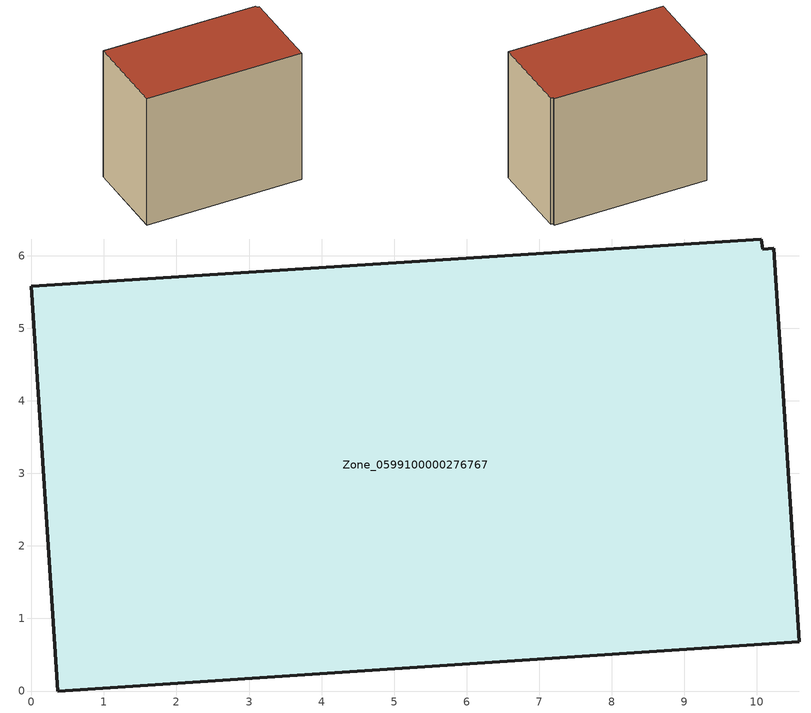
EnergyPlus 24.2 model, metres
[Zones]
Zone_0599100000276767
 floor ground (C_G): 10.08,6.09 10.23,6.1 10.58,0.68 0.36,0 0,5.58 10.06,6.23 z0
 wall outside (C_F): 0.36,0 10.58,0.68 10.23,6.1 10.08,6.09 10.06,6.23 0,5.58 0.36,0 z0:9
 roof outside (C_R): 10.23,6.1 10.08,6.09 10.06,6.23 0,5.58 0.36,0 10.58,0.68 z9
[BUILDING]
Pand.0599100000276767: North Axis=0; Terrain=City; Loads Convergence Tolerance Value=0.04; Temperature Convergence Tolerance Value=0.4; Solar Distribution=FullExterior; Maximum Number of Warmup Days=25; Minimum Number of Warmup Days=1
[Site:Location]
Rotterdam.The.Hague.AP_ZH_NLD Design_Conditions: Latitude=51.96; Longitude=4.45; Time Zone=1; Elevation=-4.5
[SITE:GROUNDTEMPERATURE:BUILDINGSURFACE]
18, 18, 18, 18, 18, 18, 18, 18, 18, 18, 18, 18
[MATERIAL] Thermal Absorptance=0.9; Solar Absorptance=0.7; Visible Absorptance=0.7
Name | Roughness | Thickness | Conductivity | Density | Specific Heat
G.TC.1946-1964 | MediumSmooth | 0.15 | 1 | 540 | 1210
F.TC.1946-1964 | Rough | 0.3 | 0.857143 | 1920 | 840
R.TC.1946-1964 | MediumRough | 0.2 | 0.235294 | 1500 | 1000
[CONSTRUCTION]
C_G: G.TC.1946-1964
C_F: F.TC.1946-1964
C_R: R.TC.1946-1964
[ZONE]
Zone_0599100000276767: Type=1; Multiplier=1; Ceiling Height=Autocalculate; Volume=Autocalculate; Floor Area=autocalculate; Part of Total Floor Area=Yes
[ZONEINFILTRATION:DESIGNFLOWRATE]
Infil_Zone_0599100000276767: Zone or ZoneList or Space or SpaceList=Zone_0599100000276767; Schedule=AlwaysOn; Design Flow Rate Calculation Method=Flow/Area; Flow Rate per Floor Area=0.003; Constant Term Coefficient=1; Temperature Term Coefficient=0; Velocity Term Coefficient=0; Velocity Squared Term Coefficient=0
[HVACTEMPLATE:ZONE:IDEALLOADSAIRSYSTEM]
Zone_0599100000276767: Maximum Heating Supply Air Temperature=50; Minimum Cooling Supply Air Temperature=13; Maximum Heating Supply Air Humidity Ratio=0.0156; Minimum Cooling Supply Air Humidity Ratio=0.0077; Heating Limit=NoLimit; Cooling Limit=NoLimit; Dehumidification Control Type=ConstantSensibleHeatRatio; Cooling Sensible Heat Ratio=0.7; Dehumidification Setpoint=60; Humidification Control Type=None; Humidification Setpoint=30; Outdoor Air Method=None; Outdoor Air Flow Rate per Person=0.00944; Outdoor Air Flow Rate per Zone Floor Area=0; Outdoor Air Flow Rate per Zone=0; Demand Controlled Ventilation Type=None; Outdoor Air Economizer Type=NoEconomizer; Heat Recovery Type=None; Sensible Heat Recovery Effectiveness=0.7; Latent Heat Recovery Effectiveness=0.65
[ZONECONTROL:THERMOSTAT]
ThermostatControl_Zone_0599100000276767: Zone or ZoneList=Zone_0599100000276767; Control Type Schedule=DualSetpointControlType; Control 1=Thermostat_Zone_0599100000276767; Temperature Difference Between Cutout And Setpoint=0
[THERMOSTATSETPOINT:DUALSETPOINT]
Thermostat_Zone_0599100000276767: Heating Setpoint Temperature Schedule=HeatingSetpoint_Zone_0599100000276767; Cooling Setpoint Temperature Schedule=CoolingSetpoint_Zone_0599100000276767
[SCHEDULE:COMPACT]
HeatingSetpoint_Zone_0599100000276767: Through: 12/31, For: AllDays, Until: 24:00, 21
CoolingSetpoint_Zone_0599100000276767: Through: 12/31, For: AllDays, Until: 24:00, 24
DualSetpointControlType: Through: 12/31, For: AllDays, Until: 24:00, 4
AlwaysOn: Through: 12/31, For: AllDays, Until: 24:00, 1
